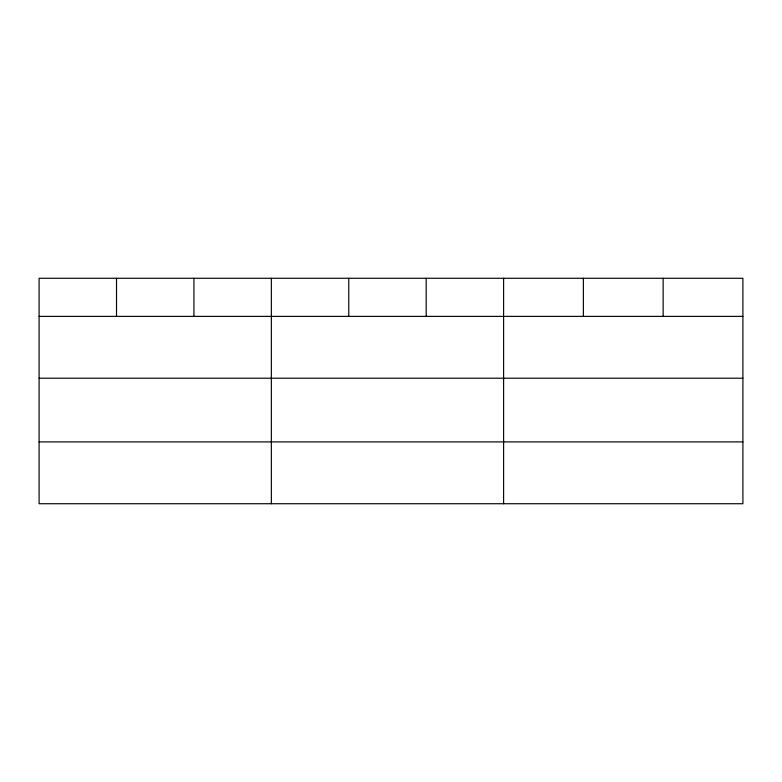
<?xml version="1.0" encoding="UTF-8"?>
<svg xmlns="http://www.w3.org/2000/svg" width="782" height="782" viewBox="0 0 782 782"><rect width="100%" height="100%" fill="white"/><g stroke="black" fill="none" stroke-linecap="round" stroke-linejoin="round"><path stroke-width="1.17" d="M742.9 378.205L742.9 278.275L39.1 278.275L39.1 503.725L742.9 503.725L742.9 378.205L39.1 378.205M39.1 316.378L742.9 316.378M39.1 441.898L742.9 441.898M663.136 278.275L663.136 316.378M583.372 278.275L583.372 316.378M503.608 278.275L503.608 503.725M426.19 278.275L426.19 316.378M348.772 278.275L348.772 316.378M271.354 278.275L271.354 503.725M193.936 278.275L193.936 316.378M116.518 278.275L116.518 316.378"/></g></svg>
